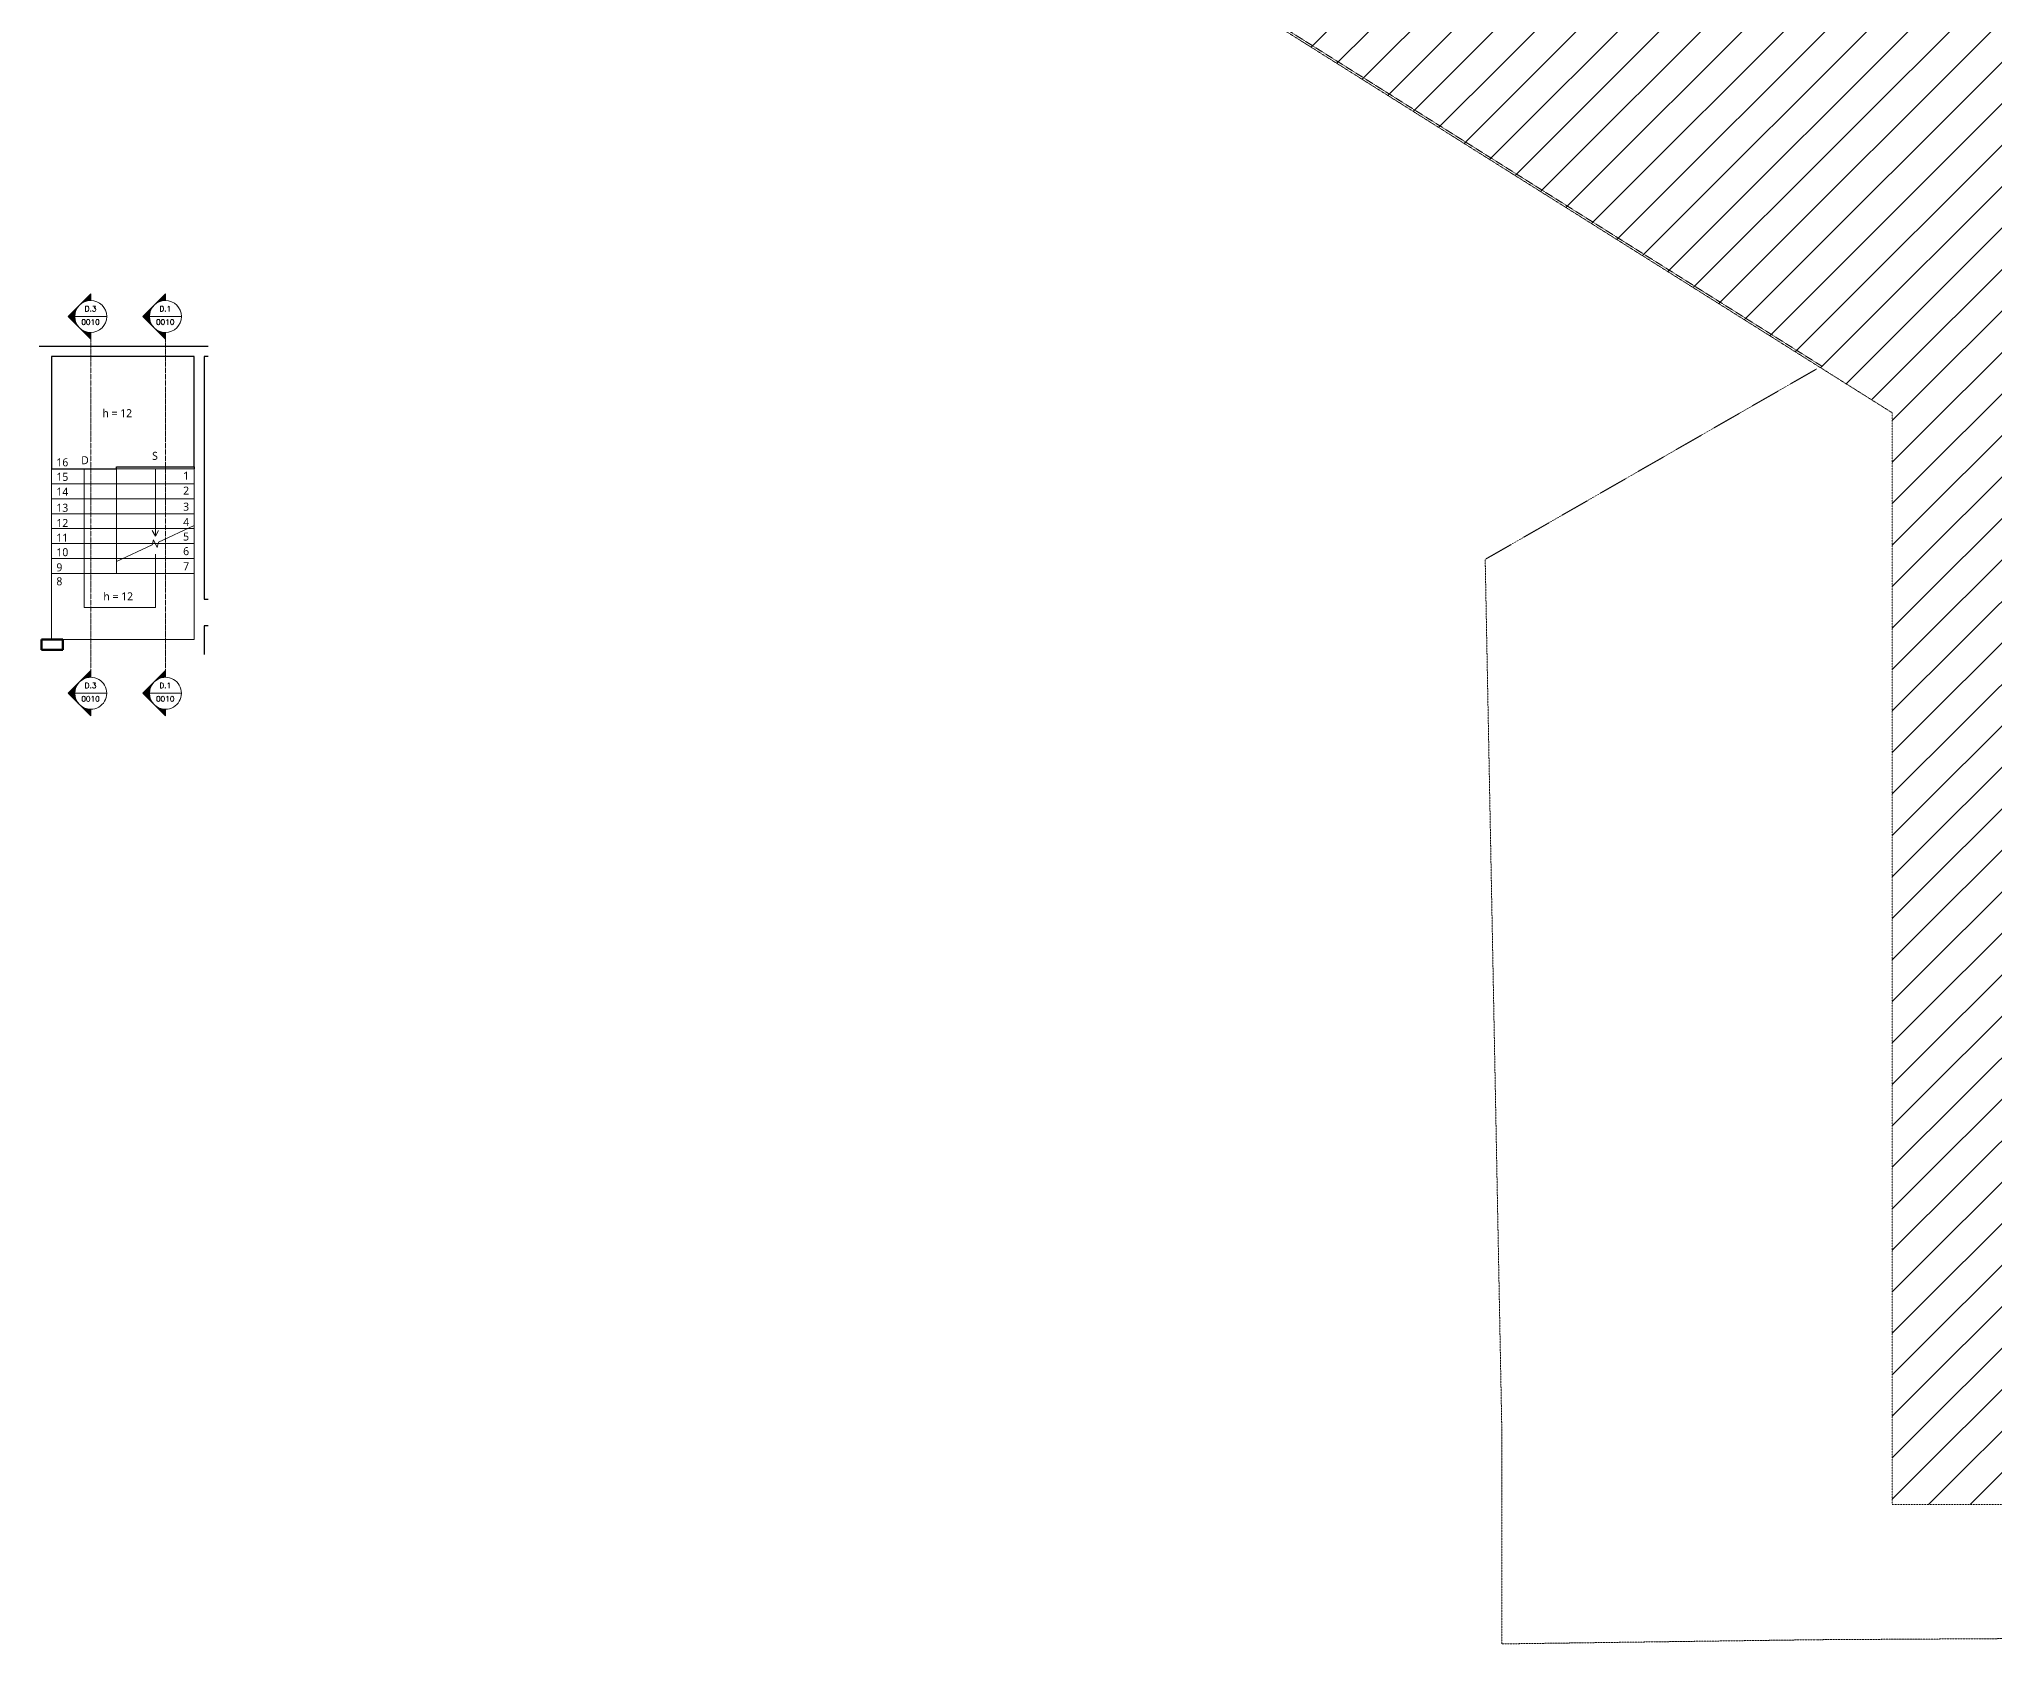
# Model space of a CAD drawing. Header units: centimetres. Extents: x -1981 to 73905, y -3196 to 88043.
# Drawn here: x 56851 to 60516, y -2615 to 394 of the extents above; entities that cross this region are included whole.
import ezdxf

# ---------------------------------------------------------------- set-up
doc = ezdxf.new("R2010")
doc.units = ezdxf.units.CM
for name, pattern in [('Centro de 6 mm', [1.32, 0.6, -0.24, 0.24, -0.24]), ('Hidden', [0.714375, 0.47625, -0.238125]), ('Hidden 0_75', [0.15, 0.075, -0.075]), ('Projeção', [0.396875, 0.238125, -0.15875])]:
    doc.linetypes.add(name, pattern=pattern)
doc.layers.add('A-DETL', color=7, linetype='Continuous', lineweight=18, true_color=0x00a600)
for name, color, linetype, lineweight in [('A-DETL-GENF', 7, 'Continuous', 18), ('A-FLOR', 7, 'Continuous', 25), ('G-ANNO-SYMB', 7, 'Continuous', 9), ('G-ANNO-TEXT', 7, 'Continuous', 9), ('S-BEAM', 7, 'Continuous', 25), ('S-COLS', 7, 'Continuous', 25), ('S-STRS', 7, 'Continuous', 9), ('S-STRS-MBND', 7, 'Projeção', 18)]:
    doc.layers.add(name, color=color, linetype=linetype, lineweight=lineweight)
doc.styles.add('Gadugi', font='gadugi.ttf', dxfattribs={"height": 15})
doc.styles.add('RomanD', font='romand__.ttf', dxfattribs={"height": 10})

# ---------------------------------------------------------------- blocks, each defined once
blk = doc.blocks.new('PED_COMPL_ESC_TRIANGULO_CIMA_R00_2019 - 01-3741802-DE G 002 - DETALHE ESCADA 2_ PAV Copiar 1')
at = {"layer": 'S-BEAM'}
for p, q in [((-72.5, 0), (-72.5, 3.9)), ((-72.5, 3.9), (72.5, 3.9)), ((72.5, 3.9), (72.5, 0))]:
    blk.add_line(p, q, dxfattribs=at)
blk = doc.blocks.new('Corte - M_Cabeça do corte - Preenchida-2060824-DE G 002 - DETALHE ESCADA 2_ PAV Copiar 1')
at = {"layer": 'G-ANNO-SYMB'}
h = blk.add_hatch(color=256, dxfattribs=at)
edge = h.paths.add_edge_path(flags=0)
edge.add_line((-0.6, 0.849), (-0.6, 0.6))
edge.add_arc((-0.6, 0), 0.6, 90, 135)
edge.add_line((-1.024, 0.424), (-0.6, 0.849))
h = blk.add_hatch(color=256, dxfattribs=at)
edge = h.paths.add_edge_path(flags=0)
edge.add_line((-0.6, 0.849), (-0.176, 0.424))
edge.add_arc((-0.6, 0), 0.6, 45, 90)
edge.add_line((-0.6, 0.6), (-0.6, 0.849))
h = blk.add_hatch(color=256, dxfattribs=at)
edge = h.paths.add_edge_path(flags=0)
edge.add_line((-1.449, 0), (-1.024, 0.424))
edge.add_arc((-0.6, 0), 0.6, 135, 180)
edge.add_line((-1.2, 0), (-1.449, 0))
h = blk.add_hatch(color=256, dxfattribs=at)
edge = h.paths.add_edge_path(flags=0)
edge.add_line((0.249, 0), (0, 0))
edge.add_arc((-0.6, 0), 0.6, 360, 405)
edge.add_line((-0.176, 0.424), (0.249, 0))
for p, q in [((-0.6, 0.849), (-1.449, 0)), ((-0.6, 0.849), (-1.024, 0.424)), ((-0.6, 0.849), (0.249, 0)), ((-0.6, 0.6), (-0.6, 0.849)), ((-0.6, 0.849), (-0.6, 0.6)), ((-0.176, 0.424), (-0.6, 0.849)), ((-1.024, 0.424), (-1.449, 0)), ((-1.449, 0), (-1.2, 0)), ((0.249, 0), (-0.176, 0.424)), ((0, 0), (0.249, 0)), ((-1.2, 0), (-1.449, 0)), ((0, 0), (0.249, 0))]:
    blk.add_line(p, q, dxfattribs=at)
for start, end in [(360, 180), (135, 180), (180, 360), (90, 135), (45, 90), (360, 45)]:
    blk.add_arc((-0.6, 0), 0.6, start, end, dxfattribs=at)

msp = doc.modelspace()

# ---------------------------------------------------------------- hatches: boundary and pattern name
at = {"layer": 'A-DETL-GENF', "lineweight": 9, "true_color": 0x3a0df2}
h = msp.add_hatch(dxfattribs=at)
h.set_pattern_fill('FP_8', color=180, style=0, pattern_type=2)
h.set_pattern_definition([(45, (70834.67, 0), (-38.89087, 38.89087), [])])
h.paths.add_polyline_path([(63823.97, -2353.31), (63823.97, -1653.31), (63433.97, -1653.31), (63433.97, 416.69), (62454.06, 403.18), (61764.06, 403.18), (61227.61, 1889.33), (60203.56, 2533.85), (59463.16, 1357.45), (59099.24, 1586.49), (58593.21, 782.48), (60323.97, -306.82), (60323.97, -2353.31)], flags=0)

# ---------------------------------------------------------------- linework, layer by layer
at = {"layer": 'A-DETL', "color": 7, "linetype": 'Hidden', "lineweight": 9}
for p, q in [((58571.46, 800.54), (60191.52, -219.08)), ((60182.76, -224.07), (59560.91, -581.57)), ((59560.91, -581.57), (59592.01, -2211.4)), ((59592.29, -2614.87), (59592.29, -2211.4)), ((60180.95, -2607.01), (59592.29, -2614.87)), ((60675.71, -2604.17), (60180.95, -2607.01))]:
    msp.add_line(p, q, dxfattribs=at)
at = {"layer": 'A-DETL', "color": 7, "linetype": 'Hidden 0_75', "lineweight": 9}
for p, q in [((58593.21, 782.48), (60323.97, -306.82)), ((60323.97, -306.82), (60323.97, -2353.31)), ((60323.97, -2353.31), (63823.97, -2353.31))]:
    msp.add_line(p, q, dxfattribs=at)
at = {"layer": 'A-DETL', "color": 7}
for p, q in [((56934.95, -411.88), (56934.95, -671.88)), ((57068.44, -537.88), (57068.44, -411.88)), ((57068.44, -537.88), (57062.44, -527.49)), ((57068.44, -537.88), (57074.44, -527.49)), ((57068.44, -571.88), (57068.44, -671.88)), ((56934.95, -671.88), (57068.44, -671.88))]:
    msp.add_line(p, q, dxfattribs=at)
at = {"layer": 'A-FLOR'}
for p, q in [((56850.6, -181.88), (57167.61, -181.88)), ((57140.95, -200.88), (56873.96, -200.88)), ((56873.96, -200.88), (56873.96, -411.88)), ((57140.95, -407.98), (57140.95, -200.88)), ((57167.61, -200.88), (57159.95, -200.88)), ((57159.95, -200.88), (57159.95, -656.27)), ((56873.96, -411.88), (56995.94, -411.88)), ((57159.95, -656.27), (57167.61, -656.27)), ((57167.61, -706.07), (57159.95, -706.07)), ((57159.95, -706.07), (57159.95, -759.56))]:
    msp.add_line(p, q, dxfattribs=at)
at = {"layer": 'G-ANNO-SYMB'}
for p, q in [((56917.27, -126.17), (56977.27, -126.17)), ((57057.27, -126.17), (57117.27, -126.17)), ((56917.27, -832.58), (56977.27, -832.58)), ((57057.27, -832.58), (57117.27, -832.58))]:
    msp.add_line(p, q, dxfattribs=at)
at = {"layer": 'G-ANNO-SYMB', "linetype": 'Centro de 6 mm'}
for p, q in [((56947.27, -156.17), (56947.27, -802.58)), ((57087.27, -156.17), (57087.27, -802.58))]:
    msp.add_line(p, q, dxfattribs=at)
at = {"layer": 'S-COLS', "lineweight": 50}
for p, q in [((56894.96, -731.83), (56854.96, -731.83)), ((56854.96, -731.83), (56854.96, -750.83)), ((56894.96, -750.83), (56894.96, -731.83)), ((56854.96, -750.83), (56894.96, -750.83))]:
    msp.add_line(p, q, dxfattribs=at)
at = {"layer": 'S-STRS', "lineweight": 18}
for p, q in [((56873.96, -411.88), (56995.94, -411.88)), ((56873.96, -439.88), (56873.96, -411.88)), ((57140.95, -411.88), (56995.94, -411.88)), ((56995.94, -411.88), (56995.94, -439.88)), ((57140.95, -411.88), (57140.95, -439.88)), ((56873.96, -467.88), (56873.96, -439.88)), ((56873.96, -439.88), (56995.94, -439.88)), ((56873.96, -495.88), (56873.96, -467.88)), ((56873.96, -467.88), (56995.94, -467.88)), ((56995.94, -439.88), (56995.94, -467.88)), ((57140.95, -439.88), (56995.94, -439.88)), ((56995.94, -467.88), (56995.94, -495.88)), ((57140.95, -467.88), (56995.94, -467.88)), ((57140.95, -439.88), (57140.95, -467.88)), ((57140.95, -467.88), (57140.95, -495.88)), ((56873.96, -523.88), (56873.96, -495.88)), ((56873.96, -495.88), (56995.94, -495.88)), ((56995.94, -495.88), (56995.94, -523.88)), ((57140.95, -495.88), (56995.94, -495.88)), ((57140.95, -495.88), (57140.95, -518.07)), ((56873.96, -551.88), (56873.96, -523.88)), ((56873.96, -523.88), (56995.94, -523.88)), ((56995.94, -523.88), (56995.94, -551.88)), ((57128.49, -523.88), (56995.94, -523.88)), ((57140.95, -523.88), (57128.49, -523.88)), ((57140.95, -518.07), (57140.95, -523.88)), ((57140.95, -523.88), (57140.95, -551.88)), ((56873.96, -579.88), (56873.96, -551.88)), ((56873.96, -551.88), (56995.94, -551.88)), ((56873.96, -607.88), (56873.96, -579.88)), ((56873.96, -579.88), (56995.94, -579.88)), ((56995.94, -551.88), (56995.94, -579.88)), ((57063.42, -551.88), (56995.94, -551.88)), ((56995.94, -579.88), (56995.94, -585.69)), ((57008.4, -579.88), (56995.94, -579.88)), ((56995.94, -607.88), (56995.94, -585.69)), ((57140.95, -579.88), (57008.4, -579.88)), ((57068.44, -551.88), (57063.42, -551.88)), ((57073.47, -551.88), (57068.44, -551.88)), ((57140.95, -551.88), (57073.47, -551.88)), ((57140.95, -551.88), (57140.95, -579.88)), ((57140.95, -579.88), (57140.95, -607.88)), ((56873.96, -607.88), (56873.96, -731.83)), ((56873.96, -607.88), (56995.94, -607.88)), ((57140.95, -607.88), (56995.94, -607.88)), ((57140.95, -731.83), (57140.95, -607.88)), ((56894.96, -731.83), (57140.95, -731.83))]:
    msp.add_line(p, q, dxfattribs=at)
at = {"layer": 'S-STRS', "linetype": 'Projeção', "lineweight": 18}
for p, q in [((57140.95, -411.88), (56995.94, -411.88)), ((56873.96, -439.88), (56995.94, -439.88)), ((56873.96, -467.88), (56995.94, -467.88)), ((57140.95, -439.88), (56995.94, -439.88)), ((57140.95, -467.88), (56995.94, -467.88)), ((56873.96, -495.88), (56995.94, -495.88)), ((57140.95, -495.88), (56995.94, -495.88)), ((56873.96, -523.88), (56995.94, -523.88)), ((57128.49, -523.88), (56995.94, -523.88)), ((57140.95, -523.88), (57128.49, -523.88)), ((56873.96, -551.88), (56995.94, -551.88)), ((56873.96, -579.88), (56995.94, -579.88)), ((57063.42, -551.88), (56995.94, -551.88)), ((57008.4, -579.88), (56995.94, -579.88)), ((57140.95, -579.88), (57008.4, -579.88)), ((57068.44, -551.88), (57063.42, -551.88)), ((57073.47, -551.88), (57068.44, -551.88)), ((57140.95, -551.88), (57073.47, -551.88)), ((56873.96, -607.88), (56995.94, -607.88)), ((57140.95, -607.88), (56995.94, -607.88))]:
    msp.add_line(p, q, dxfattribs=at)
at = {"layer": 'S-STRS-MBND'}
for p, q in [((56873.96, -411.88), (56995.94, -411.88)), ((56873.96, -607.88), (56873.96, -411.88)), ((56995.94, -607.88), (56995.94, -411.88)), ((56873.96, -439.88), (56995.94, -439.88)), ((56873.96, -439.88), (56995.94, -439.88)), ((56873.96, -467.88), (56995.94, -467.88)), ((56873.96, -467.88), (56995.94, -467.88)), ((56873.96, -495.88), (56995.94, -495.88)), ((56873.96, -495.88), (56995.94, -495.88)), ((56873.96, -523.88), (56995.94, -523.88)), ((56873.96, -523.88), (56995.94, -523.88)), ((57140.95, -523.88), (57128.49, -523.88)), ((57140.95, -523.88), (57128.49, -523.88)), ((57140.95, -518.07), (57140.95, -607.88)), ((56873.96, -551.88), (56995.94, -551.88)), ((56873.96, -551.88), (56995.94, -551.88)), ((56873.96, -579.88), (56995.94, -579.88)), ((56873.96, -579.88), (56995.94, -579.88)), ((56995.94, -585.69), (56995.94, -607.88)), ((57140.95, -579.88), (57008.4, -579.88)), ((57140.95, -579.88), (57008.4, -579.88)), ((57068.44, -551.88), (57063.42, -551.88)), ((57068.44, -551.88), (57063.42, -551.88)), ((57140.95, -551.88), (57073.47, -551.88)), ((57140.95, -551.88), (57073.47, -551.88)), ((56873.96, -607.88), (56873.96, -731.83)), ((56873.96, -607.88), (56995.94, -607.88)), ((56873.96, -607.88), (56995.94, -607.88)), ((57140.95, -607.88), (56995.94, -607.88)), ((57140.95, -607.88), (56995.94, -607.88)), ((57140.95, -731.83), (57140.95, -607.88)), ((56873.96, -731.83), (57140.95, -731.83))]:
    msp.add_line(p, q, dxfattribs=at)
at = {"layer": 'S-STRS-MBND', "linetype": 'Continuous'}
for p, q in [((57062.78, -554.52), (57065.14, -544.8)), ((57065.14, -544.8), (57071.75, -558.96)), ((57071.75, -558.96), (57074.11, -549.24)), ((57074.11, -549.24), (57140.95, -518.07)), ((56995.94, -585.69), (57062.78, -554.52))]:
    msp.add_line(p, q, dxfattribs=at)

# ---------------------------------------------------------------- block references
at = {"layer": 'G-ANNO-SYMB', "extrusion": (0, 0, -1), "xscale": 49.99999999999998, "yscale": 49.99999999999998, "zscale": 49.99999999999998, "rotation": 270.0000000000003}
for p in [(-56947.27, -156.17), (-57087.27, -156.17)]:
    msp.add_blockref('Corte - M_Cabeça do corte - Preenchida-2060824-DE G 002 - DETALHE ESCADA 2_ PAV Copiar 1', p, dxfattribs=at)
at = {"layer": 'G-ANNO-SYMB', "xscale": 49.99999999999998, "yscale": 49.99999999999998, "zscale": 49.99999999999998, "rotation": 89.99999999999947}
for p in [(56947.27, -802.58), (57087.27, -802.58)]:
    msp.add_blockref('Corte - M_Cabeça do corte - Preenchida-2060824-DE G 002 - DETALHE ESCADA 2_ PAV Copiar 1', p, dxfattribs=at)
at = {"layer": 'S-BEAM'}
msp.add_blockref('PED_COMPL_ESC_TRIANGULO_CIMA_R00_2019 - 01-3741802-DE G 002 - DETALHE ESCADA 2_ PAV Copiar 1', (57068.44, -411.88), dxfattribs=at)

# ---------------------------------------------------------------- texts
at = {"layer": 'G-ANNO-SYMB', "char_height": 10, "attachment_point": 1, "style": 'RomanD'}
for s, insert, width in [('D.3', (56936.11, -106.54), 29.6624), ('D.1', (57076.11, -106.54), 29.6624), ('0010', (56929.81, -131.49), 44.8945), ('0010', (57069.81, -131.49), 44.8945), ('0010', (56929.81, -837.9), 44.8945), ('D.3', (56936.11, -812.96), 29.6624), ('0010', (57069.81, -837.9), 44.8945), ('D.1', (57076.11, -812.96), 29.6624)]:
    msp.add_mtext(s, dxfattribs=dict(at, insert=insert, width=width))
at = {"layer": 'G-ANNO-TEXT', "char_height": 15, "attachment_point": 1, "style": 'Gadugi'}
for s, insert, width in [('h = 12', (56969.15, -299.96), 74.5569), ('16', (56882.93, -392.07), 28.0591), ('D', (56929.46, -388.07), 18.038), ('S', (57062.43, -379.93), 13.6287), ('15', (56882.93, -419.26), 28.0591), ('1', (57120.55, -417.26), 14.0295), ('14', (56882.93, -447.13), 28.0591), ('3', (57120.55, -475.23), 14.0295), ('2', (57120.55, -445.13), 14.0295), ('13', (56882.93, -477.23), 28.0591), ('12', (56882.93, -505.9), 28.0591), ('4', (57120.55, -503.9), 14.0295), ('11', (56882.93, -533.22), 28.0591), ('5', (57120.55, -531.22), 14.0295), ('10', (56882.93, -560.54), 28.0591), ('6', (57120.55, -558.54), 14.0295), ('8', (56882.93, -615.11), 14.0295), ('9', (56882.93, -588.95), 14.0295), ('7', (57120.55, -586.95), 14.0295), ('h = 12', (56970.95, -643.36), 74.5569)]:
    msp.add_mtext(s, dxfattribs=dict(at, insert=insert, width=width))

doc.saveas('drawing.dxf')
